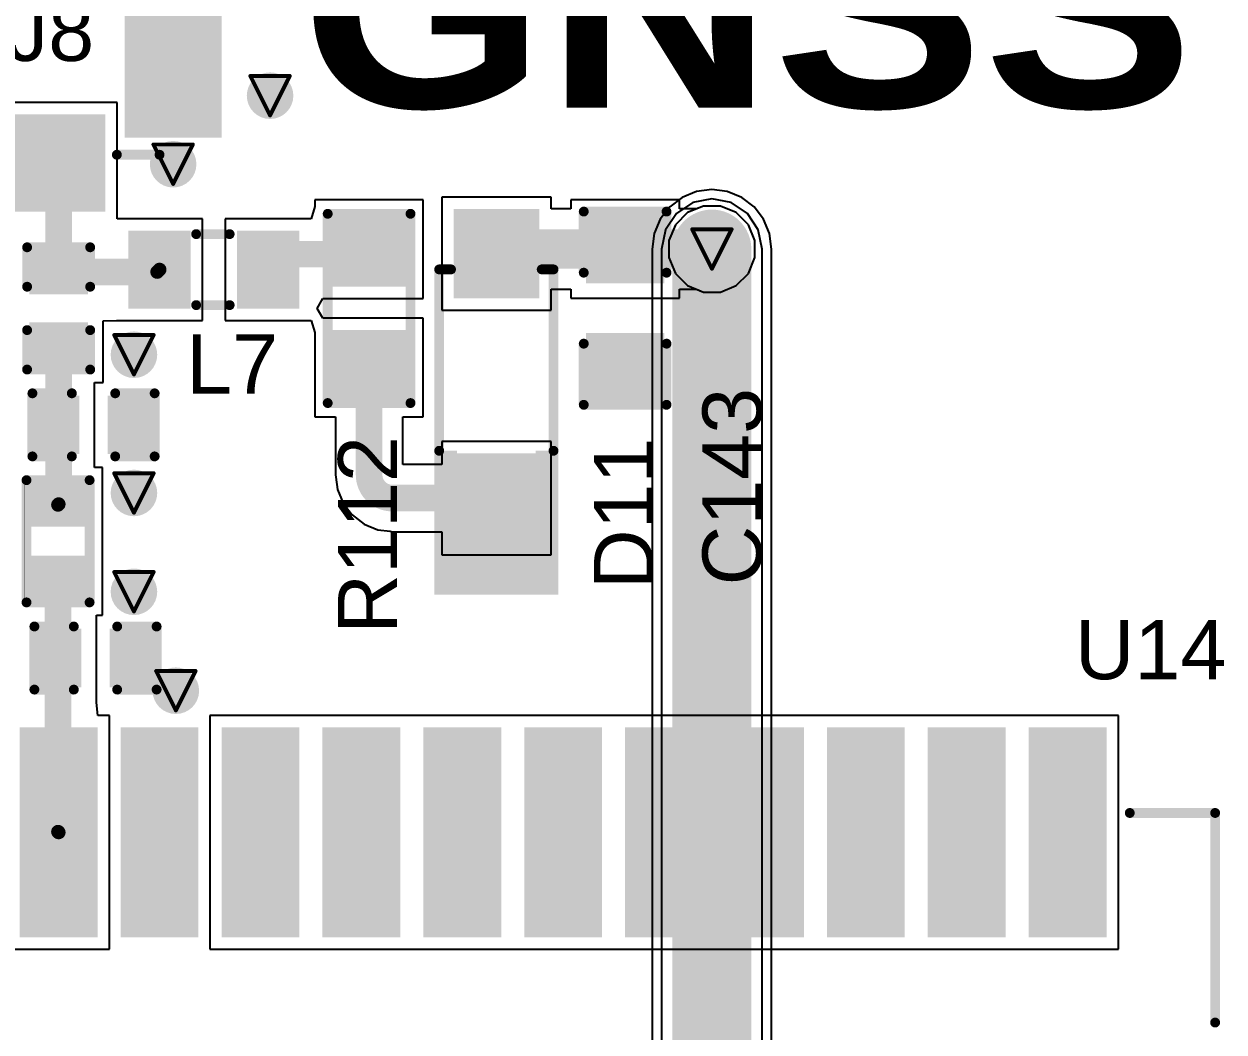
# Model space of a CAD drawing. Header units: inches. Extents: x 0 to 12.2, y 0 to 7.
# Drawn here: x 3.254 to 3.863, y 4.141 to 4.652 of the extents above; entities that cross this region are included whole.
import ezdxf

# ---------------------------------------------------------------- set-up
doc = ezdxf.new("R2010")
doc.units = ezdxf.units.IN
doc.header["$MEASUREMENT"] = 0
for name, color, linetype in [('Bottom Layer', 5, 'Continuous'), ('Drill Drawing', 1, 'Continuous'), ('Layer 1', 16, 'Continuous'), ('Layer 2', 76, 'Continuous'), ('Top Layer', 1, 'Continuous'), ('Top Overlay', 2, 'Continuous'), ('Top Paste', 8, 'Continuous'), ('Top Solder', 216, 'Continuous'), ('Via Holes', 16, 'Continuous')]:
    doc.layers.add(name, color=color, linetype=linetype)
doc.styles.add('Arial', font='', dxfattribs={"height": 0.2})
doc.styles.add('Arial Black_Bold', font='', dxfattribs={"height": 0.2})
doc.styles.get('Arial').set_extended_font_data('Arial')
doc.styles.get('Arial Black_Bold').set_extended_font_data('Arial Black', bold=True)

# ---------------------------------------------------------------- blocks, each defined once
blk = doc.blocks.new('EC21EFA_512_STD_17')
at = {"layer": 'Top Layer'}
for points in [[(0.57087, 0.0315), (0.66929, 0.0315), (0.66929, 0), (0.57087, 0)], [(0.57087, -0.01969), (0.66929, -0.01969), (0.66929, -0.05118), (0.57087, -0.05118)], [(0.57087, -0.07087), (0.66929, -0.07087), (0.66929, -0.10236), (0.57087, -0.10236)], [(0.57087, -0.12205), (0.66929, -0.12205), (0.66929, -0.15354), (0.57087, -0.15354)], [(0.57087, -0.17323), (0.66929, -0.17323), (0.66929, -0.20472), (0.57087, -0.20472)], [(0.57087, -0.22441), (0.66929, -0.22441), (0.66929, -0.25591), (0.57087, -0.25591)], [(0.57087, -0.27559), (0.66929, -0.27559), (0.66929, -0.30709), (0.57087, -0.30709)], [(0.57087, -0.32677), (0.66929, -0.32677), (0.66929, -0.35827), (0.57087, -0.35827)], [(0.57087, -0.37795), (0.66929, -0.37795), (0.66929, -0.40945), (0.57087, -0.40945)], [(0.57087, -0.42913), (0.66929, -0.42913), (0.66929, -0.46063), (0.57087, -0.46063)], [(0.57087, -0.48031), (0.66929, -0.48031), (0.66929, -0.51181), (0.57087, -0.51181)]]:
    blk.add_hatch(color=1, dxfattribs=at).paths.add_polyline_path(points)
at = {"layer": 'Top Solder'}
for points in [[(0.56687, 0.0355), (0.67329, 0.0355), (0.67329, -0.004), (0.56687, -0.004)], [(0.56687, -0.01569), (0.67329, -0.01569), (0.67329, -0.05518), (0.56687, -0.05518)], [(0.56687, -0.06687), (0.67329, -0.06687), (0.67329, -0.10636), (0.56687, -0.10636)], [(0.56687, -0.11805), (0.67329, -0.11805), (0.67329, -0.15754), (0.56687, -0.15754)], [(0.56687, -0.16923), (0.67329, -0.16923), (0.67329, -0.20872), (0.56687, -0.20872)], [(0.56687, -0.22041), (0.67329, -0.22041), (0.67329, -0.25991), (0.56687, -0.25991)], [(0.56687, -0.27159), (0.67329, -0.27159), (0.67329, -0.31109), (0.56687, -0.31109)], [(0.56687, -0.32277), (0.67329, -0.32277), (0.67329, -0.36227), (0.56687, -0.36227)], [(0.56687, -0.37395), (0.67329, -0.37395), (0.67329, -0.41345), (0.56687, -0.41345)], [(0.56687, -0.42513), (0.67329, -0.42513), (0.67329, -0.46463), (0.56687, -0.46463)], [(0.56687, -0.47631), (0.67329, -0.47631), (0.67329, -0.51581), (0.56687, -0.51581)]]:
    blk.add_hatch(color=216, dxfattribs=at).paths.add_polyline_path(points)
at = {"layer": 'Top Overlay'}
for points in [[(0.62992, -0.52756, 0.005, 0.005, 0), (0.62992, -0.57087, 0.005, 0.005, 0)], [(0.52362, -0.57087, 0.005, 0.005, 0), (0.62992, -0.57087, 0.005, 0.005, 0)]]:
    blk.add_lwpolyline(points, format="xyseb", dxfattribs=at)
for points in [[(0.62867, -0.52756, 0.0025, 0.0025, 1), (0.63117, -0.52756, 0.0025, 0.0025, 1)], [(0.52237, -0.57087, 0.0025, 0.0025, 1), (0.52487, -0.57087, 0.0025, 0.0025, 1)], [(0.62867, -0.57087, 0.0025, 0.0025, 1), (0.63117, -0.57087, 0.0025, 0.0025, 1)], [(0.62867, -0.57087, 0.0025, 0.0025, 1), (0.63117, -0.57087, 0.0025, 0.0025, 1)]]:
    blk.add_lwpolyline(points, format="xyseb", close=True, dxfattribs=at)
blk = doc.blocks.new('R___0402_56')
at = {"layer": 'Top Layer'}
for points in [[(-0.0275, -0.0125), (-0.0275, 0.0125), (-0.0095, 0.0125), (-0.0095, -0.0125)], [(0.0095, -0.0125), (0.0095, 0.0125), (0.0275, 0.0125), (0.0275, -0.0125)]]:
    blk.add_hatch(color=1, dxfattribs=at).paths.add_polyline_path(points)
at = {"layer": 'Top Paste'}
for points in [[(-0.0275, -0.0125), (-0.0275, 0.0125), (-0.0095, 0.0125), (-0.0095, -0.0125)], [(0.0095, -0.0125), (0.0095, 0.0125), (0.0275, 0.0125), (0.0275, -0.0125)]]:
    blk.add_hatch(color=8, dxfattribs=at).paths.add_polyline_path(points)
at = {"layer": 'Top Solder'}
for points in [[(-0.02967, -0.01467), (-0.02967, 0.01467), (-0.00733, 0.01467), (-0.00733, -0.01467)], [(0.00733, -0.01467), (0.00733, 0.01467), (0.02967, 0.01467), (0.02967, -0.01467)]]:
    blk.add_hatch(color=216, dxfattribs=at).paths.add_polyline_path(points)
at = {"layer": 'Top Overlay'}
for points in [[(-0.031, -0.016, 0.005, 0.005, 0), (-0.031, 0.016, 0.005, 0.005, 0)], [(0.031, 0.016, 0.005, 0.005, 0), (-0.031, 0.016, 0.005, 0.005, 0)], [(0.031, -0.016, 0.005, 0.005, 0), (0.031, 0.016, 0.005, 0.005, 0)], [(0.031, -0.016, 0.005, 0.005, 0), (-0.031, -0.016, 0.005, 0.005, 0)], [(0.032, -0.017, 0.000127, 0.000127, 0), (-0.032, -0.017, 0.000127, 0.000127, 0)]]:
    blk.add_lwpolyline(points, format="xyseb", dxfattribs=at)
for points in [[(-0.03225, 0.016, 0.0025, 0.0025, 1), (-0.02975, 0.016, 0.0025, 0.0025, 1)], [(-0.03225, 0.016, 0.0025, 0.0025, 1), (-0.02975, 0.016, 0.0025, 0.0025, 1)], [(0.02975, 0.016, 0.0025, 0.0025, 1), (0.03225, 0.016, 0.0025, 0.0025, 1)], [(0.02975, 0.016, 0.0025, 0.0025, 1), (0.03225, 0.016, 0.0025, 0.0025, 1)], [(-0.03225, -0.016, 0.0025, 0.0025, 1), (-0.02975, -0.016, 0.0025, 0.0025, 1)], [(-0.03225, -0.016, 0.0025, 0.0025, 1), (-0.02975, -0.016, 0.0025, 0.0025, 1)], [(-0.03203, -0.017, 0.0000635, 0.0000635, 1), (-0.03197, -0.017, 0.0000635, 0.0000635, 1)], [(0.02975, -0.016, 0.0025, 0.0025, 1), (0.03225, -0.016, 0.0025, 0.0025, 1)], [(0.02975, -0.016, 0.0025, 0.0025, 1), (0.03225, -0.016, 0.0025, 0.0025, 1)], [(0.03197, -0.017, 0.0000635, 0.0000635, 1), (0.03203, -0.017, 0.0000635, 0.0000635, 1)]]:
    blk.add_lwpolyline(points, format="xyseb", close=True, dxfattribs=at)
blk = doc.blocks.new('R___0603_57')
at = {"layer": 'Top Layer'}
for points in [[(-0.015, 0.0175), (-0.015, -0.0175), (-0.045, -0.0175), (-0.045, 0.0175)], [(0.045, 0.0175), (0.045, -0.0175), (0.015, -0.0175), (0.015, 0.0175)]]:
    blk.add_hatch(color=1, dxfattribs=at).paths.add_polyline_path(points)
at = {"layer": 'Top Paste'}
for points in [[(-0.015, 0.0175), (-0.015, -0.0175), (-0.045, -0.0175), (-0.045, 0.0175)], [(0.045, 0.0175), (0.045, -0.0175), (0.015, -0.0175), (0.015, 0.0175)]]:
    blk.add_hatch(color=8, dxfattribs=at).paths.add_polyline_path(points)
at = {"layer": 'Top Solder'}
for points in [[(-0.011, 0.0215), (-0.011, -0.0215), (-0.049, -0.0215), (-0.049, 0.0215)], [(0.049, 0.0215), (0.049, -0.0215), (0.011, -0.0215), (0.011, 0.0215)]]:
    blk.add_hatch(color=216, dxfattribs=at).paths.add_polyline_path(points)
at = {"layer": 'Top Overlay'}
for points in [[(-0.048, 0.021, 0.005, 0.005, 0), (-0.048, -0.021, 0.005, 0.005, 0)], [(-0.048, 0.021, 0.005, 0.005, 0), (0.048, 0.021, 0.005, 0.005, 0)], [(0.048, 0.021, 0.005, 0.005, 0), (0.048, -0.021, 0.005, 0.005, 0)], [(-0.048, -0.021, 0.005, 0.005, 0), (0.048, -0.021, 0.005, 0.005, 0)]]:
    blk.add_lwpolyline(points, format="xyseb", dxfattribs=at)
for points in [[(-0.04925, 0.021, 0.0025, 0.0025, 1), (-0.04675, 0.021, 0.0025, 0.0025, 1)], [(-0.04925, 0.021, 0.0025, 0.0025, 1), (-0.04675, 0.021, 0.0025, 0.0025, 1)], [(0.04675, 0.021, 0.0025, 0.0025, 1), (0.04925, 0.021, 0.0025, 0.0025, 1)], [(0.04675, 0.021, 0.0025, 0.0025, 1), (0.04925, 0.021, 0.0025, 0.0025, 1)], [(-0.04925, -0.021, 0.0025, 0.0025, 1), (-0.04675, -0.021, 0.0025, 0.0025, 1)], [(-0.04925, -0.021, 0.0025, 0.0025, 1), (-0.04675, -0.021, 0.0025, 0.0025, 1)], [(0.04675, -0.021, 0.0025, 0.0025, 1), (0.04925, -0.021, 0.0025, 0.0025, 1)], [(0.04675, -0.021, 0.0025, 0.0025, 1), (0.04925, -0.021, 0.0025, 0.0025, 1)]]:
    blk.add_lwpolyline(points, format="xyseb", close=True, dxfattribs=at)
blk = doc.blocks.new('IND_0603__1608_M_______182')
at = {"layer": 'Top Layer'}
for points in [[(-0.03937, 0.01575), (-0.01575, 0.01575), (-0.01575, -0.01575), (-0.03937, -0.01575)], [(0.01575, 0.01575), (0.03937, 0.01575), (0.03937, -0.01575), (0.01575, -0.01575)]]:
    blk.add_hatch(color=1, dxfattribs=at).paths.add_polyline_path(points)
at = {"layer": 'Top Paste'}
for points in [[(-0.03937, 0.01575), (-0.01575, 0.01575), (-0.01575, -0.01575), (-0.03937, -0.01575)], [(0.01575, 0.01575), (0.03937, 0.01575), (0.03937, -0.01575), (0.01575, -0.01575)]]:
    blk.add_hatch(color=8, dxfattribs=at).paths.add_polyline_path(points)
at = {"layer": 'Top Solder'}
for points in [[(-0.04337, 0.01975), (-0.01175, 0.01975), (-0.01175, -0.01975), (-0.04337, -0.01975)], [(0.01175, 0.01975), (0.04337, 0.01975), (0.04337, -0.01975), (0.01175, -0.01975)]]:
    blk.add_hatch(color=216, dxfattribs=at).paths.add_polyline_path(points)
at = {"layer": 'Top Overlay'}
for points in [[(0.009, 0.018, 0.005, 0.005, 0), (-0.008, 0.018, 0.005, 0.005, 0)], [(0.009, -0.018, 0.005, 0.005, 0), (-0.008, -0.018, 0.005, 0.005, 0)]]:
    blk.add_lwpolyline(points, format="xyseb", dxfattribs=at)
for points in [[(-0.00925, 0.018, 0.0025, 0.0025, 1), (-0.00675, 0.018, 0.0025, 0.0025, 1)], [(0.00775, 0.018, 0.0025, 0.0025, 1), (0.01025, 0.018, 0.0025, 0.0025, 1)], [(-0.00925, -0.018, 0.0025, 0.0025, 1), (-0.00675, -0.018, 0.0025, 0.0025, 1)], [(0.00775, -0.018, 0.0025, 0.0025, 1), (0.01025, -0.018, 0.0025, 0.0025, 1)]]:
    blk.add_lwpolyline(points, format="xyseb", close=True, dxfattribs=at)
blk = doc.blocks.new('U_FL_R_SMT_10__190')
at = {"layer": 'Top Layer'}
for points in [[(0.07333, 0.07874), (0.07333, 0.0374), (-0.01329, 0.0374), (-0.01329, 0.07874)], [(-0.05069, 0.01969), (-0.00935, 0.01969), (-0.00935, -0.01968), (-0.05069, -0.01968)], [(0.07333, -0.0374), (0.07333, -0.07874), (-0.01329, -0.07874), (-0.01329, -0.0374)]]:
    blk.add_hatch(color=1, dxfattribs=at).paths.add_polyline_path(points)
at = {"layer": 'Top Paste'}
for points in [[(0.07333, 0.07874), (0.07333, 0.0374), (-0.01329, 0.0374), (-0.01329, 0.07874)], [(-0.05069, 0.01969), (-0.00935, 0.01969), (-0.00935, -0.01968), (-0.05069, -0.01968)], [(0.07333, -0.0374), (0.07333, -0.07874), (-0.01329, -0.07874), (-0.01329, -0.0374)]]:
    blk.add_hatch(color=8, dxfattribs=at).paths.add_polyline_path(points)
at = {"layer": 'Top Solder'}
for points in [[(0.07733, 0.08274), (0.07733, 0.0334), (-0.01729, 0.0334), (-0.01729, 0.08274)], [(-0.05469, 0.02369), (-0.00535, 0.02369), (-0.00535, -0.02368), (-0.05469, -0.02368)], [(0.07733, -0.0334), (0.07733, -0.08274), (-0.01729, -0.08274), (-0.01729, -0.0334)]]:
    blk.add_hatch(color=216, dxfattribs=at).paths.add_polyline_path(points)
at = {"layer": 'Top Overlay'}
for points in [[(-0.02589, 0.05118, 0.005, 0.005, 0), (-0.02589, 0.02953, 0.005, 0.005, 0)], [(0.08593, 0.05118, 0.005, 0.005, 0), (0.08593, -0.05118, 0.005, 0.005, 0)], [(-0.02589, -0.02953, 0.005, 0.005, 0), (-0.02589, -0.05118, 0.005, 0.005, 0)]]:
    blk.add_lwpolyline(points, format="xyseb", dxfattribs=at)
for points in [[(-0.02714, 0.05118, 0.0025, 0.0025, 1), (-0.02464, 0.05118, 0.0025, 0.0025, 1)], [(0.08468, 0.05118, 0.0025, 0.0025, 1), (0.08718, 0.05118, 0.0025, 0.0025, 1)], [(-0.02714, 0.02953, 0.0025, 0.0025, 1), (-0.02464, 0.02953, 0.0025, 0.0025, 1)], [(-0.02714, -0.02953, 0.0025, 0.0025, 1), (-0.02464, -0.02953, 0.0025, 0.0025, 1)], [(-0.02714, -0.05118, 0.0025, 0.0025, 1), (-0.02464, -0.05118, 0.0025, 0.0025, 1)], [(0.08468, -0.05118, 0.0025, 0.0025, 1), (0.08718, -0.05118, 0.0025, 0.0025, 1)]]:
    blk.add_lwpolyline(points, format="xyseb", close=True, dxfattribs=at)
blk = doc.blocks.new('SOD_123_198')
at = {"layer": 'Top Layer'}
for points in [[(-0.04331, 0.01772), (-0.04331, -0.01772), (-0.08071, -0.01772), (-0.08071, 0.01772)], [(0.08071, 0.01772), (0.08071, -0.01772), (0.04331, -0.01772), (0.04331, 0.01772)]]:
    blk.add_hatch(color=1, dxfattribs=at).paths.add_polyline_path(points)
at = {"layer": 'Top Overlay'}
for points in [[(0.038, 0.02), (0.111, 0.02), (0.111, 0.0315), (0.038, 0.0315)], [(0.08345, -0.03099), (0.111, -0.03099), (0.111, 0.03101), (0.08345, 0.03101)], [(0.038, -0.03149), (0.111, -0.03149), (0.111, -0.02), (0.038, -0.02)]]:
    blk.add_hatch(color=2, dxfattribs=at).paths.add_polyline_path(points)
at = {"layer": 'Top Paste'}
for points in [[(-0.04331, 0.01772), (-0.04331, -0.01772), (-0.08071, -0.01772), (-0.08071, 0.01772)], [(0.08071, 0.01772), (0.08071, -0.01772), (0.04331, -0.01772), (0.04331, 0.01772)]]:
    blk.add_hatch(color=8, dxfattribs=at).paths.add_polyline_path(points)
at = {"layer": 'Top Solder'}
for points in [[(-0.03931, 0.02172), (-0.03931, -0.02172), (-0.08471, -0.02172), (-0.08471, 0.02172)], [(0.08471, 0.02172), (0.08471, -0.02172), (0.03931, -0.02172), (0.03931, 0.02172)]]:
    blk.add_hatch(color=216, dxfattribs=at).paths.add_polyline_path(points)
at = {"layer": 'Top Overlay'}
for points in [[(0.038, 0.029, 0.005, 0.005, 0), (-0.054, 0.029, 0.005, 0.005, 0)], [(-0.054, 0.023, 0.005, 0.005, 0), (-0.054, 0.029, 0.005, 0.005, 0)], [(-0.054, -0.029, 0.005, 0.005, 0), (-0.054, -0.023, 0.005, 0.005, 0)], [(0.038, -0.029, 0.005, 0.005, 0), (-0.054, -0.029, 0.005, 0.005, 0)]]:
    blk.add_lwpolyline(points, format="xyseb", dxfattribs=at)
for points in [[(-0.05525, 0.029, 0.0025, 0.0025, 1), (-0.05275, 0.029, 0.0025, 0.0025, 1)], [(-0.05525, 0.029, 0.0025, 0.0025, 1), (-0.05275, 0.029, 0.0025, 0.0025, 1)], [(0.03675, 0.029, 0.0025, 0.0025, 1), (0.03925, 0.029, 0.0025, 0.0025, 1)], [(-0.05525, 0.023, 0.0025, 0.0025, 1), (-0.05275, 0.023, 0.0025, 0.0025, 1)], [(-0.05525, -0.023, 0.0025, 0.0025, 1), (-0.05275, -0.023, 0.0025, 0.0025, 1)], [(-0.05525, -0.029, 0.0025, 0.0025, 1), (-0.05275, -0.029, 0.0025, 0.0025, 1)], [(-0.05525, -0.029, 0.0025, 0.0025, 1), (-0.05275, -0.029, 0.0025, 0.0025, 1)], [(0.03675, -0.029, 0.0025, 0.0025, 1), (0.03925, -0.029, 0.0025, 0.0025, 1)]]:
    blk.add_lwpolyline(points, format="xyseb", close=True, dxfattribs=at)
blk = doc.blocks.new('C___0402_210')
at = {"layer": 'Top Layer'}
for points in [[(-0.0275, -0.0125), (-0.0275, 0.0125), (-0.0095, 0.0125), (-0.0095, -0.0125)], [(0.0095, -0.0125), (0.0095, 0.0125), (0.0275, 0.0125), (0.0275, -0.0125)]]:
    blk.add_hatch(color=1, dxfattribs=at).paths.add_polyline_path(points)
at = {"layer": 'Top Paste'}
for points in [[(-0.0275, -0.0125), (-0.0275, 0.0125), (-0.0095, 0.0125), (-0.0095, -0.0125)], [(0.0095, -0.0125), (0.0095, 0.0125), (0.0275, 0.0125), (0.0275, -0.0125)]]:
    blk.add_hatch(color=8, dxfattribs=at).paths.add_polyline_path(points)
at = {"layer": 'Top Solder'}
for points in [[(-0.02986, -0.01486), (-0.02986, 0.01486), (-0.00714, 0.01486), (-0.00714, -0.01486)], [(0.00714, -0.01486), (0.00714, 0.01486), (0.02986, 0.01486), (0.02986, -0.01486)]]:
    blk.add_hatch(color=216, dxfattribs=at).paths.add_polyline_path(points)
at = {"layer": 'Top Overlay'}
for points in [[(-0.011, 0.016, 0.005, 0.005, 0), (-0.031, 0.016, 0.005, 0.005, 0)], [(-0.031, 0.016, 0.005, 0.005, 0), (-0.031, -0.016, 0.005, 0.005, 0)], [(0.031, 0.016, 0.005, 0.005, 0), (0.011, 0.016, 0.005, 0.005, 0)], [(0.031, 0.016, 0.005, 0.005, 0), (0.031, -0.016, 0.005, 0.005, 0)], [(-0.011, -0.016, 0.005, 0.005, 0), (-0.031, -0.016, 0.005, 0.005, 0)], [(0.031, -0.016, 0.005, 0.005, 0), (0.011, -0.016, 0.005, 0.005, 0)]]:
    blk.add_lwpolyline(points, format="xyseb", dxfattribs=at)
for points in [[(-0.03225, 0.016, 0.0025, 0.0025, 1), (-0.02975, 0.016, 0.0025, 0.0025, 1)], [(-0.03225, 0.016, 0.0025, 0.0025, 1), (-0.02975, 0.016, 0.0025, 0.0025, 1)], [(-0.01225, 0.016, 0.0025, 0.0025, 1), (-0.00975, 0.016, 0.0025, 0.0025, 1)], [(0.00975, 0.016, 0.0025, 0.0025, 1), (0.01225, 0.016, 0.0025, 0.0025, 1)], [(0.02975, 0.016, 0.0025, 0.0025, 1), (0.03225, 0.016, 0.0025, 0.0025, 1)], [(0.02975, 0.016, 0.0025, 0.0025, 1), (0.03225, 0.016, 0.0025, 0.0025, 1)], [(-0.03225, -0.016, 0.0025, 0.0025, 1), (-0.02975, -0.016, 0.0025, 0.0025, 1)], [(-0.03225, -0.016, 0.0025, 0.0025, 1), (-0.02975, -0.016, 0.0025, 0.0025, 1)], [(-0.01225, -0.016, 0.0025, 0.0025, 1), (-0.00975, -0.016, 0.0025, 0.0025, 1)], [(0.00975, -0.016, 0.0025, 0.0025, 1), (0.01225, -0.016, 0.0025, 0.0025, 1)], [(0.02975, -0.016, 0.0025, 0.0025, 1), (0.03225, -0.016, 0.0025, 0.0025, 1)], [(0.02975, -0.016, 0.0025, 0.0025, 1), (0.03225, -0.016, 0.0025, 0.0025, 1)]]:
    blk.add_lwpolyline(points, format="xyseb", close=True, dxfattribs=at)
blk = doc.blocks.new('C___0402_211')
at = {"layer": 'Top Layer'}
for points in [[(-0.0275, -0.0125), (-0.0275, 0.0125), (-0.0095, 0.0125), (-0.0095, -0.0125)], [(0.0095, -0.0125), (0.0095, 0.0125), (0.0275, 0.0125), (0.0275, -0.0125)]]:
    blk.add_hatch(color=1, dxfattribs=at).paths.add_polyline_path(points)
at = {"layer": 'Top Paste'}
for points in [[(-0.0275, -0.0125), (-0.0275, 0.0125), (-0.0095, 0.0125), (-0.0095, -0.0125)], [(0.0095, -0.0125), (0.0095, 0.0125), (0.0275, 0.0125), (0.0275, -0.0125)]]:
    blk.add_hatch(color=8, dxfattribs=at).paths.add_polyline_path(points)
at = {"layer": 'Top Solder'}
for points in [[(-0.02986, -0.01486), (-0.02986, 0.01486), (-0.00714, 0.01486), (-0.00714, -0.01486)], [(0.00714, -0.01486), (0.00714, 0.01486), (0.02986, 0.01486), (0.02986, -0.01486)]]:
    blk.add_hatch(color=216, dxfattribs=at).paths.add_polyline_path(points)
at = {"layer": 'Top Overlay'}
for points in [[(-0.011, 0.016, 0.005, 0.005, 0), (-0.031, 0.016, 0.005, 0.005, 0)], [(-0.031, 0.016, 0.005, 0.005, 0), (-0.031, -0.016, 0.005, 0.005, 0)], [(0.031, 0.016, 0.005, 0.005, 0), (0.011, 0.016, 0.005, 0.005, 0)], [(0.031, 0.016, 0.005, 0.005, 0), (0.031, -0.016, 0.005, 0.005, 0)], [(-0.011, -0.016, 0.005, 0.005, 0), (-0.031, -0.016, 0.005, 0.005, 0)], [(0.031, -0.016, 0.005, 0.005, 0), (0.011, -0.016, 0.005, 0.005, 0)]]:
    blk.add_lwpolyline(points, format="xyseb", dxfattribs=at)
for points in [[(-0.03225, 0.016, 0.0025, 0.0025, 1), (-0.02975, 0.016, 0.0025, 0.0025, 1)], [(-0.03225, 0.016, 0.0025, 0.0025, 1), (-0.02975, 0.016, 0.0025, 0.0025, 1)], [(-0.01225, 0.016, 0.0025, 0.0025, 1), (-0.00975, 0.016, 0.0025, 0.0025, 1)], [(0.00975, 0.016, 0.0025, 0.0025, 1), (0.01225, 0.016, 0.0025, 0.0025, 1)], [(0.02975, 0.016, 0.0025, 0.0025, 1), (0.03225, 0.016, 0.0025, 0.0025, 1)], [(0.02975, 0.016, 0.0025, 0.0025, 1), (0.03225, 0.016, 0.0025, 0.0025, 1)], [(-0.03225, -0.016, 0.0025, 0.0025, 1), (-0.02975, -0.016, 0.0025, 0.0025, 1)], [(-0.03225, -0.016, 0.0025, 0.0025, 1), (-0.02975, -0.016, 0.0025, 0.0025, 1)], [(-0.01225, -0.016, 0.0025, 0.0025, 1), (-0.00975, -0.016, 0.0025, 0.0025, 1)], [(0.00975, -0.016, 0.0025, 0.0025, 1), (0.01225, -0.016, 0.0025, 0.0025, 1)], [(0.02975, -0.016, 0.0025, 0.0025, 1), (0.03225, -0.016, 0.0025, 0.0025, 1)], [(0.02975, -0.016, 0.0025, 0.0025, 1), (0.03225, -0.016, 0.0025, 0.0025, 1)]]:
    blk.add_lwpolyline(points, format="xyseb", close=True, dxfattribs=at)
blk = doc.blocks.new('C___0402_212')
at = {"layer": 'Top Layer'}
for points in [[(-0.0275, -0.0125), (-0.0275, 0.0125), (-0.0095, 0.0125), (-0.0095, -0.0125)], [(0.0095, -0.0125), (0.0095, 0.0125), (0.0275, 0.0125), (0.0275, -0.0125)]]:
    blk.add_hatch(color=1, dxfattribs=at).paths.add_polyline_path(points)
at = {"layer": 'Top Paste'}
for points in [[(-0.0275, -0.0125), (-0.0275, 0.0125), (-0.0095, 0.0125), (-0.0095, -0.0125)], [(0.0095, -0.0125), (0.0095, 0.0125), (0.0275, 0.0125), (0.0275, -0.0125)]]:
    blk.add_hatch(color=8, dxfattribs=at).paths.add_polyline_path(points)
at = {"layer": 'Top Solder'}
for points in [[(-0.02986, -0.01486), (-0.02986, 0.01486), (-0.00714, 0.01486), (-0.00714, -0.01486)], [(0.00714, -0.01486), (0.00714, 0.01486), (0.02986, 0.01486), (0.02986, -0.01486)]]:
    blk.add_hatch(color=216, dxfattribs=at).paths.add_polyline_path(points)
at = {"layer": 'Top Overlay'}
for points in [[(-0.011, 0.016, 0.005, 0.005, 0), (-0.031, 0.016, 0.005, 0.005, 0)], [(-0.031, 0.016, 0.005, 0.005, 0), (-0.031, -0.016, 0.005, 0.005, 0)], [(0.011, 0.016, 0.005, 0.005, 0), (0.031, 0.016, 0.005, 0.005, 0)], [(0.031, 0.016, 0.005, 0.005, 0), (0.031, -0.016, 0.005, 0.005, 0)], [(-0.031, -0.016, 0.005, 0.005, 0), (-0.011, -0.016, 0.005, 0.005, 0)], [(0.011, -0.016, 0.005, 0.005, 0), (0.031, -0.016, 0.005, 0.005, 0)]]:
    blk.add_lwpolyline(points, format="xyseb", dxfattribs=at)
for points in [[(-0.03225, 0.016, 0.0025, 0.0025, 1), (-0.02975, 0.016, 0.0025, 0.0025, 1)], [(-0.03225, 0.016, 0.0025, 0.0025, 1), (-0.02975, 0.016, 0.0025, 0.0025, 1)], [(-0.01225, 0.016, 0.0025, 0.0025, 1), (-0.00975, 0.016, 0.0025, 0.0025, 1)], [(0.00975, 0.016, 0.0025, 0.0025, 1), (0.01225, 0.016, 0.0025, 0.0025, 1)], [(0.02975, 0.016, 0.0025, 0.0025, 1), (0.03225, 0.016, 0.0025, 0.0025, 1)], [(0.02975, 0.016, 0.0025, 0.0025, 1), (0.03225, 0.016, 0.0025, 0.0025, 1)], [(-0.03225, -0.016, 0.0025, 0.0025, 1), (-0.02975, -0.016, 0.0025, 0.0025, 1)], [(-0.03225, -0.016, 0.0025, 0.0025, 1), (-0.02975, -0.016, 0.0025, 0.0025, 1)], [(-0.01225, -0.016, 0.0025, 0.0025, 1), (-0.00975, -0.016, 0.0025, 0.0025, 1)], [(0.00975, -0.016, 0.0025, 0.0025, 1), (0.01225, -0.016, 0.0025, 0.0025, 1)], [(0.02975, -0.016, 0.0025, 0.0025, 1), (0.03225, -0.016, 0.0025, 0.0025, 1)], [(0.02975, -0.016, 0.0025, 0.0025, 1), (0.03225, -0.016, 0.0025, 0.0025, 1)]]:
    blk.add_lwpolyline(points, format="xyseb", close=True, dxfattribs=at)
blk = doc.blocks.new('C___0603_213')
at = {"layer": 'Top Layer'}
for points in [[(-0.015, 0.0175), (-0.015, -0.0175), (-0.045, -0.0175), (-0.045, 0.0175)], [(0.045, 0.0175), (0.045, -0.0175), (0.015, -0.0175), (0.015, 0.0175)]]:
    blk.add_hatch(color=1, dxfattribs=at).paths.add_polyline_path(points)
at = {"layer": 'Top Paste'}
for points in [[(-0.015, 0.0175), (-0.015, -0.0175), (-0.045, -0.0175), (-0.045, 0.0175)], [(0.045, 0.0175), (0.045, -0.0175), (0.015, -0.0175), (0.015, 0.0175)]]:
    blk.add_hatch(color=8, dxfattribs=at).paths.add_polyline_path(points)
at = {"layer": 'Top Solder'}
for points in [[(-0.01264, 0.01986), (-0.01264, -0.01986), (-0.04736, -0.01986), (-0.04736, 0.01986)], [(0.04736, 0.01986), (0.04736, -0.01986), (0.01264, -0.01986), (0.01264, 0.01986)]]:
    blk.add_hatch(color=216, dxfattribs=at).paths.add_polyline_path(points)
at = {"layer": 'Top Overlay'}
for points in [[(-0.049, 0.021, 0.005, 0.005, 0), (-0.049, -0.021, 0.005, 0.005, 0)], [(-0.049, 0.021, 0.005, 0.005, 0), (-0.018, 0.021, 0.005, 0.005, 0)], [(0.018, 0.021, 0.005, 0.005, 0), (0.049, 0.021, 0.005, 0.005, 0)], [(0.049, 0.021, 0.005, 0.005, 0), (0.049, -0.021, 0.005, 0.005, 0)], [(-0.049, -0.021, 0.005, 0.005, 0), (-0.018, -0.021, 0.005, 0.005, 0)], [(0.018, -0.021, 0.005, 0.005, 0), (0.049, -0.021, 0.005, 0.005, 0)]]:
    blk.add_lwpolyline(points, format="xyseb", dxfattribs=at)
for points in [[(-0.05025, 0.021, 0.0025, 0.0025, 1), (-0.04775, 0.021, 0.0025, 0.0025, 1)], [(-0.05025, 0.021, 0.0025, 0.0025, 1), (-0.04775, 0.021, 0.0025, 0.0025, 1)], [(-0.01925, 0.021, 0.0025, 0.0025, 1), (-0.01675, 0.021, 0.0025, 0.0025, 1)], [(0.01675, 0.021, 0.0025, 0.0025, 1), (0.01925, 0.021, 0.0025, 0.0025, 1)], [(0.04775, 0.021, 0.0025, 0.0025, 1), (0.05025, 0.021, 0.0025, 0.0025, 1)], [(0.04775, 0.021, 0.0025, 0.0025, 1), (0.05025, 0.021, 0.0025, 0.0025, 1)], [(-0.05025, -0.021, 0.0025, 0.0025, 1), (-0.04775, -0.021, 0.0025, 0.0025, 1)], [(-0.05025, -0.021, 0.0025, 0.0025, 1), (-0.04775, -0.021, 0.0025, 0.0025, 1)], [(-0.01925, -0.021, 0.0025, 0.0025, 1), (-0.01675, -0.021, 0.0025, 0.0025, 1)], [(0.01675, -0.021, 0.0025, 0.0025, 1), (0.01925, -0.021, 0.0025, 0.0025, 1)], [(0.04775, -0.021, 0.0025, 0.0025, 1), (0.05025, -0.021, 0.0025, 0.0025, 1)], [(0.04775, -0.021, 0.0025, 0.0025, 1), (0.05025, -0.021, 0.0025, 0.0025, 1)]]:
    blk.add_lwpolyline(points, format="xyseb", close=True, dxfattribs=at)

msp = doc.modelspace()

# ---------------------------------------------------------------- hatches: boundary and pattern name
at = {"layer": 'Bottom Layer'}
h = msp.add_hatch(color=5, dxfattribs=at)
edge = h.paths.add_edge_path()
edge.add_arc((3.37889, 4.61577), 0.01181, 0, 360)
h = msp.add_hatch(color=5, dxfattribs=at)
edge = h.paths.add_edge_path()
edge.add_arc((3.32972, 4.58101), 0.01181, 0, 360)
h = msp.add_hatch(color=5, dxfattribs=at)
edge = h.paths.add_edge_path()
edge.add_arc((3.603, 4.538), 0.01181, 0, 360)
h = msp.add_hatch(color=5, dxfattribs=at)
edge = h.paths.add_edge_path()
edge.add_arc((3.30984, 4.48439), 0.01181, 0, 360)
h = msp.add_hatch(color=5, dxfattribs=at)
edge = h.paths.add_edge_path()
edge.add_arc((3.30984, 4.41428), 0.01181, 0, 360)
h = msp.add_hatch(color=5, dxfattribs=at)
edge = h.paths.add_edge_path()
edge.add_arc((3.30984, 4.36416), 0.01181, 0, 360)
h = msp.add_hatch(color=5, dxfattribs=at)
edge = h.paths.add_edge_path()
edge.add_arc((3.33109, 4.31398), 0.01181, 0, 360)
at = {"layer": 'Layer 1'}
h = msp.add_hatch(color=16, dxfattribs=at)
edge = h.paths.add_edge_path()
edge.add_arc((3.37889, 4.61577), 0.01181, 0, 360)
h = msp.add_hatch(color=16, dxfattribs=at)
edge = h.paths.add_edge_path()
edge.add_arc((3.32972, 4.58101), 0.01181, 0, 360)
h = msp.add_hatch(color=16, dxfattribs=at)
edge = h.paths.add_edge_path()
edge.add_arc((3.603, 4.538), 0.01181, 0, 360)
h = msp.add_hatch(color=16, dxfattribs=at)
edge = h.paths.add_edge_path()
edge.add_arc((3.30984, 4.48439), 0.01181, 0, 360)
h = msp.add_hatch(color=16, dxfattribs=at)
edge = h.paths.add_edge_path()
edge.add_arc((3.30984, 4.41428), 0.01181, 0, 360)
h = msp.add_hatch(color=16, dxfattribs=at)
edge = h.paths.add_edge_path()
edge.add_arc((3.30984, 4.36416), 0.01181, 0, 360)
h = msp.add_hatch(color=16, dxfattribs=at)
edge = h.paths.add_edge_path()
edge.add_arc((3.33109, 4.31398), 0.01181, 0, 360)
at = {"layer": 'Layer 2'}
h = msp.add_hatch(color=76, dxfattribs=at)
edge = h.paths.add_edge_path()
edge.add_arc((3.37889, 4.61577), 0.01181, 0, 360)
h = msp.add_hatch(color=76, dxfattribs=at)
edge = h.paths.add_edge_path()
edge.add_arc((3.32972, 4.58101), 0.01181, 0, 360)
h = msp.add_hatch(color=76, dxfattribs=at)
edge = h.paths.add_edge_path()
edge.add_arc((3.603, 4.538), 0.01181, 0, 360)
h = msp.add_hatch(color=76, dxfattribs=at)
edge = h.paths.add_edge_path()
edge.add_arc((3.30984, 4.48439), 0.01181, 0, 360)
h = msp.add_hatch(color=76, dxfattribs=at)
edge = h.paths.add_edge_path()
edge.add_arc((3.30984, 4.41428), 0.01181, 0, 360)
h = msp.add_hatch(color=76, dxfattribs=at)
edge = h.paths.add_edge_path()
edge.add_arc((3.30984, 4.36416), 0.01181, 0, 360)
h = msp.add_hatch(color=76, dxfattribs=at)
edge = h.paths.add_edge_path()
edge.add_arc((3.33109, 4.31398), 0.01181, 0, 360)
at = {"layer": 'Top Layer'}
h = msp.add_hatch(color=1, dxfattribs=at)
edge = h.paths.add_edge_path()
edge.add_arc((3.37889, 4.61577), 0.01181, 0, 360)
h = msp.add_hatch(color=1, dxfattribs=at)
edge = h.paths.add_edge_path()
edge.add_arc((3.32972, 4.58101), 0.01181, 0, 360)
h = msp.add_hatch(color=1, dxfattribs=at)
edge = h.paths.add_edge_path()
edge.add_arc((3.603, 4.538), 0.01181, 0, 360)
h = msp.add_hatch(color=1, dxfattribs=at)
edge = h.paths.add_edge_path()
edge.add_arc((3.30984, 4.48439), 0.01181, 0, 360)
h = msp.add_hatch(color=1, dxfattribs=at)
edge = h.paths.add_edge_path()
edge.add_arc((3.30984, 4.41428), 0.01181, 0, 360)
h = msp.add_hatch(color=1, dxfattribs=at)
edge = h.paths.add_edge_path()
edge.add_arc((3.30984, 4.36416), 0.01181, 0, 360)
h = msp.add_hatch(color=1, dxfattribs=at)
edge = h.paths.add_edge_path()
edge.add_arc((3.33109, 4.31398), 0.01181, 0, 360)
at = {"layer": 'Via Holes'}
h = msp.add_hatch(color=7, dxfattribs=at)
edge = h.paths.add_edge_path()
edge.add_arc((3.37889, 4.61577), 0.00591, 0, 360)
h = msp.add_hatch(color=7, dxfattribs=at)
edge = h.paths.add_edge_path()
edge.add_arc((3.32972, 4.58101), 0.00591, 0, 360)
h = msp.add_hatch(color=7, dxfattribs=at)
edge = h.paths.add_edge_path()
edge.add_arc((3.603, 4.538), 0.00591, 0, 360)
h = msp.add_hatch(color=7, dxfattribs=at)
edge = h.paths.add_edge_path()
edge.add_arc((3.30984, 4.48439), 0.00591, 0, 360)
h = msp.add_hatch(color=7, dxfattribs=at)
edge = h.paths.add_edge_path()
edge.add_arc((3.30984, 4.41428), 0.00591, 0, 360)
h = msp.add_hatch(color=7, dxfattribs=at)
edge = h.paths.add_edge_path()
edge.add_arc((3.30984, 4.36416), 0.00591, 0, 360)
h = msp.add_hatch(color=7, dxfattribs=at)
edge = h.paths.add_edge_path()
edge.add_arc((3.33109, 4.31398), 0.00591, 0, 360)

# ---------------------------------------------------------------- linework, layer by layer
at = {"layer": 'Bottom Layer'}
for p, q in [((3.59325, 4.56155), (3.58498, 4.55602)), ((3.603, 4.56349), (3.59325, 4.56155)), ((3.61275, 4.56155), (3.603, 4.56349)), ((3.62102, 4.55602), (3.61275, 4.56155)), ((3.58498, 4.55602), (3.57945, 4.54775)), ((3.62655, 4.54775), (3.62102, 4.55602)), ((3.57945, 4.54775), (3.57751, 4.538)), ((3.62849, 4.538), (3.62655, 4.54775)), ((3.57751, 4.538), (3.57751, 4.063)), ((3.62849, 4.063), (3.62849, 4.538))]:
    msp.add_line(p, q, dxfattribs=at)
msp.add_lwpolyline([(3.603, 4.063, 0.03, 0.03, 0), (3.603, 4.538, 0.03, 0.03, 0)], format="xyseb", dxfattribs=at)
msp.add_lwpolyline([(3.5955, 4.538, 0.015, 0.015, 1), (3.6105, 4.538, 0.015, 0.015, 1)], format="xyseb", close=True, dxfattribs=at)
at = {"layer": 'Drill Drawing'}
for points in [[(3.36889, 4.62577, 0.002, 0.002, 0), (3.38889, 4.62577, 0.002, 0.002, 0)], [(3.36889, 4.62577, 0.002, 0.002, 0), (3.37889, 4.60577, 0.002, 0.002, 0)], [(3.37889, 4.60577, 0.002, 0.002, 0), (3.38889, 4.62577, 0.002, 0.002, 0)], [(3.31972, 4.59101, 0.002, 0.002, 0), (3.33972, 4.59101, 0.002, 0.002, 0)], [(3.31972, 4.59101, 0.002, 0.002, 0), (3.32972, 4.57101, 0.002, 0.002, 0)], [(3.32972, 4.57101, 0.002, 0.002, 0), (3.33972, 4.59101, 0.002, 0.002, 0)], [(3.593, 4.548, 0.002, 0.002, 0), (3.613, 4.548, 0.002, 0.002, 0)], [(3.593, 4.548, 0.002, 0.002, 0), (3.603, 4.528, 0.002, 0.002, 0)], [(3.603, 4.528, 0.002, 0.002, 0), (3.613, 4.548, 0.002, 0.002, 0)], [(3.29984, 4.49439, 0.002, 0.002, 0), (3.31984, 4.49439, 0.002, 0.002, 0)], [(3.29984, 4.49439, 0.002, 0.002, 0), (3.30984, 4.47439, 0.002, 0.002, 0)], [(3.30984, 4.47439, 0.002, 0.002, 0), (3.31984, 4.49439, 0.002, 0.002, 0)], [(3.29984, 4.42428, 0.002, 0.002, 0), (3.31984, 4.42428, 0.002, 0.002, 0)], [(3.29984, 4.42428, 0.002, 0.002, 0), (3.30984, 4.40428, 0.002, 0.002, 0)], [(3.30984, 4.40428, 0.002, 0.002, 0), (3.31984, 4.42428, 0.002, 0.002, 0)], [(3.29984, 4.37416, 0.002, 0.002, 0), (3.31984, 4.37416, 0.002, 0.002, 0)], [(3.29984, 4.37416, 0.002, 0.002, 0), (3.30984, 4.35416, 0.002, 0.002, 0)], [(3.30984, 4.35416, 0.002, 0.002, 0), (3.31984, 4.37416, 0.002, 0.002, 0)], [(3.32109, 4.32398, 0.002, 0.002, 0), (3.34109, 4.32398, 0.002, 0.002, 0)], [(3.32109, 4.32398, 0.002, 0.002, 0), (3.33109, 4.30398, 0.002, 0.002, 0)], [(3.33109, 4.30398, 0.002, 0.002, 0), (3.34109, 4.32398, 0.002, 0.002, 0)]]:
    msp.add_lwpolyline(points, format="xyseb", dxfattribs=at)
for points in [[(3.36839, 4.62577, 0.001, 0.001, 1), (3.36939, 4.62577, 0.001, 0.001, 1)], [(3.36839, 4.62577, 0.001, 0.001, 1), (3.36939, 4.62577, 0.001, 0.001, 1)], [(3.38839, 4.62577, 0.001, 0.001, 1), (3.38939, 4.62577, 0.001, 0.001, 1)], [(3.38839, 4.62577, 0.001, 0.001, 1), (3.38939, 4.62577, 0.001, 0.001, 1)], [(3.37839, 4.60577, 0.001, 0.001, 1), (3.37939, 4.60577, 0.001, 0.001, 1)], [(3.37839, 4.60577, 0.001, 0.001, 1), (3.37939, 4.60577, 0.001, 0.001, 1)], [(3.31922, 4.59101, 0.001, 0.001, 1), (3.32022, 4.59101, 0.001, 0.001, 1)], [(3.31922, 4.59101, 0.001, 0.001, 1), (3.32022, 4.59101, 0.001, 0.001, 1)], [(3.33922, 4.59101, 0.001, 0.001, 1), (3.34022, 4.59101, 0.001, 0.001, 1)], [(3.33922, 4.59101, 0.001, 0.001, 1), (3.34022, 4.59101, 0.001, 0.001, 1)], [(3.32922, 4.57101, 0.001, 0.001, 1), (3.33022, 4.57101, 0.001, 0.001, 1)], [(3.32922, 4.57101, 0.001, 0.001, 1), (3.33022, 4.57101, 0.001, 0.001, 1)], [(3.5925, 4.548, 0.001, 0.001, 1), (3.5935, 4.548, 0.001, 0.001, 1)], [(3.5925, 4.548, 0.001, 0.001, 1), (3.5935, 4.548, 0.001, 0.001, 1)], [(3.6125, 4.548, 0.001, 0.001, 1), (3.6135, 4.548, 0.001, 0.001, 1)], [(3.6125, 4.548, 0.001, 0.001, 1), (3.6135, 4.548, 0.001, 0.001, 1)], [(3.6025, 4.528, 0.001, 0.001, 1), (3.6035, 4.528, 0.001, 0.001, 1)], [(3.6025, 4.528, 0.001, 0.001, 1), (3.6035, 4.528, 0.001, 0.001, 1)], [(3.29934, 4.49439, 0.001, 0.001, 1), (3.30034, 4.49439, 0.001, 0.001, 1)], [(3.29934, 4.49439, 0.001, 0.001, 1), (3.30034, 4.49439, 0.001, 0.001, 1)], [(3.31934, 4.49439, 0.001, 0.001, 1), (3.32034, 4.49439, 0.001, 0.001, 1)], [(3.31934, 4.49439, 0.001, 0.001, 1), (3.32034, 4.49439, 0.001, 0.001, 1)], [(3.30934, 4.47439, 0.001, 0.001, 1), (3.31034, 4.47439, 0.001, 0.001, 1)], [(3.30934, 4.47439, 0.001, 0.001, 1), (3.31034, 4.47439, 0.001, 0.001, 1)], [(3.29934, 4.42428, 0.001, 0.001, 1), (3.30034, 4.42428, 0.001, 0.001, 1)], [(3.29934, 4.42428, 0.001, 0.001, 1), (3.30034, 4.42428, 0.001, 0.001, 1)], [(3.31934, 4.42428, 0.001, 0.001, 1), (3.32034, 4.42428, 0.001, 0.001, 1)], [(3.31934, 4.42428, 0.001, 0.001, 1), (3.32034, 4.42428, 0.001, 0.001, 1)], [(3.30934, 4.40428, 0.001, 0.001, 1), (3.31034, 4.40428, 0.001, 0.001, 1)], [(3.30934, 4.40428, 0.001, 0.001, 1), (3.31034, 4.40428, 0.001, 0.001, 1)], [(3.29934, 4.37416, 0.001, 0.001, 1), (3.30034, 4.37416, 0.001, 0.001, 1)], [(3.29934, 4.37416, 0.001, 0.001, 1), (3.30034, 4.37416, 0.001, 0.001, 1)], [(3.31934, 4.37416, 0.001, 0.001, 1), (3.32034, 4.37416, 0.001, 0.001, 1)], [(3.31934, 4.37416, 0.001, 0.001, 1), (3.32034, 4.37416, 0.001, 0.001, 1)], [(3.30934, 4.35416, 0.001, 0.001, 1), (3.31034, 4.35416, 0.001, 0.001, 1)], [(3.30934, 4.35416, 0.001, 0.001, 1), (3.31034, 4.35416, 0.001, 0.001, 1)], [(3.32059, 4.32398, 0.001, 0.001, 1), (3.32159, 4.32398, 0.001, 0.001, 1)], [(3.32059, 4.32398, 0.001, 0.001, 1), (3.32159, 4.32398, 0.001, 0.001, 1)], [(3.34059, 4.32398, 0.001, 0.001, 1), (3.34159, 4.32398, 0.001, 0.001, 1)], [(3.34059, 4.32398, 0.001, 0.001, 1), (3.34159, 4.32398, 0.001, 0.001, 1)], [(3.33059, 4.30398, 0.001, 0.001, 1), (3.33159, 4.30398, 0.001, 0.001, 1)], [(3.33059, 4.30398, 0.001, 0.001, 1), (3.33159, 4.30398, 0.001, 0.001, 1)]]:
    msp.add_lwpolyline(points, format="xyseb", close=True, dxfattribs=at)
at = {"layer": 'Layer 1'}
for p, q in [((3.59866, 4.55981), (3.59065, 4.55649)), ((3.60734, 4.55981), (3.59866, 4.55981)), ((3.61535, 4.55649), (3.60734, 4.55981)), ((3.59065, 4.55649), (3.58451, 4.55035)), ((3.62149, 4.55035), (3.61535, 4.55649)), ((3.58451, 4.55035), (3.58119, 4.54234)), ((3.62481, 4.54234), (3.62149, 4.55035)), ((3.58119, 4.54234), (3.58119, 4.53366)), ((3.62481, 4.53366), (3.62481, 4.54234)), ((3.58119, 4.53366), (3.58451, 4.52565)), ((3.62149, 4.52565), (3.62481, 4.53366)), ((3.58451, 4.52565), (3.59065, 4.51951)), ((3.61535, 4.51951), (3.62149, 4.52565)), ((3.59065, 4.51951), (3.59866, 4.51619)), ((3.60734, 4.51619), (3.61535, 4.51951)), ((3.59866, 4.51619), (3.60734, 4.51619))]:
    msp.add_line(p, q, dxfattribs=at)
at = {"layer": 'Layer 2'}
for p, q in [((3.59517, 4.56723), (3.58787, 4.56421)), ((3.603, 4.56826), (3.59517, 4.56723)), ((3.61083, 4.56723), (3.603, 4.56826)), ((3.61813, 4.56421), (3.61083, 4.56723)), ((3.5816, 4.5594), (3.5768, 4.55313)), ((3.58787, 4.56421), (3.5816, 4.5594)), ((3.6244, 4.5594), (3.61813, 4.56421)), ((3.6292, 4.55313), (3.6244, 4.5594)), ((3.5768, 4.55313), (3.57377, 4.54583)), ((3.63223, 4.54583), (3.6292, 4.55313)), ((3.57377, 4.54583), (3.57274, 4.538)), ((3.63326, 4.538), (3.63223, 4.54583)), ((3.57274, 4.538), (3.57274, 3.583)), ((3.63326, 3.583), (3.63326, 4.538))]:
    msp.add_line(p, q, dxfattribs=at)
msp.add_lwpolyline([(3.603, 3.583, 0.04, 0.04, 0), (3.603, 4.538, 0.04, 0.04, 0)], format="xyseb", dxfattribs=at)
msp.add_lwpolyline([(3.593, 4.538, 0.02, 0.02, 1), (3.613, 4.538, 0.02, 0.02, 1)], format="xyseb", close=True, dxfattribs=at)
at = {"layer": 'Top Layer'}
for p, q in [((3.30134, 4.61236), (3.24197, 4.61236)), ((3.30134, 4.55331), (3.30134, 4.61236)), ((3.40163, 4.55953), (3.39976, 4.55331)), ((3.45663, 4.56288), (3.40163, 4.56288)), ((3.40163, 4.56288), (3.40163, 4.55953)), ((3.45663, 4.51288), (3.45663, 4.56288)), ((3.5214, 4.56437), (3.46597, 4.56437)), ((3.46597, 4.56437), (3.46597, 4.50697)), ((3.5214, 4.55839), (3.5214, 4.56437)), ((3.5865, 4.563), (3.5315, 4.563)), ((3.5315, 4.563), (3.5315, 4.55839)), ((3.5865, 4.55839), (3.5865, 4.563)), ((3.59866, 4.55981), (3.59524, 4.55839)), ((3.60734, 4.55981), (3.59866, 4.55981)), ((3.61535, 4.55649), (3.60734, 4.55981)), ((3.34464, 4.55331), (3.30134, 4.55331)), ((3.34464, 4.50181), (3.34464, 4.55331)), ((3.39976, 4.55331), (3.35614, 4.55331)), ((3.35614, 4.55331), (3.35614, 4.50181)), ((3.5315, 4.55839), (3.5214, 4.55839)), ((3.59524, 4.55839), (3.5865, 4.55839)), ((3.62149, 4.55035), (3.61535, 4.55649)), ((3.62481, 4.54234), (3.62149, 4.55035)), ((3.62481, 4.53366), (3.62481, 4.54234)), ((3.62149, 4.52565), (3.62481, 4.53366)), ((3.61535, 4.51951), (3.62149, 4.52565)), ((3.5214, 4.50697), (3.5214, 4.51761)), ((3.5214, 4.51761), (3.5315, 4.51761)), ((3.5315, 4.51761), (3.5315, 4.513)), ((3.5865, 4.513), (3.5865, 4.51761)), ((3.5865, 4.51761), (3.59524, 4.51761)), ((3.59524, 4.51761), (3.59866, 4.51619)), ((3.60734, 4.51619), (3.61535, 4.51951)), ((3.40273, 4.50788), (3.40562, 4.51288)), ((3.40562, 4.51288), (3.45663, 4.51288)), ((3.5315, 4.513), (3.5865, 4.513)), ((3.59866, 4.51619), (3.60734, 4.51619)), ((3.40562, 4.50288), (3.40273, 4.50788)), ((3.46597, 4.50697), (3.5214, 4.50697)), ((3.29415, 4.5015), (3.30102, 4.50181)), ((3.29415, 4.47038), (3.29415, 4.5015)), ((3.30102, 4.50181), (3.30102, 4.50181)), ((3.30102, 4.50181), (3.34464, 4.50181)), ((3.35614, 4.50181), (3.39463, 4.50181)), ((3.39463, 4.50181), (3.39976, 4.50181)), ((3.39976, 4.50181), (3.40163, 4.49559)), ((3.40676, 4.50288), (3.40562, 4.50288)), ((3.45663, 4.50288), (3.40676, 4.50288)), ((3.45663, 4.45288), (3.45663, 4.50288)), ((3.40163, 4.49559), (3.40163, 4.45288)), ((3.28984, 4.42727), (3.28984, 4.47038)), ((3.28984, 4.47038), (3.29415, 4.47038)), ((3.40163, 4.45288), (3.41205, 4.45288)), ((3.41205, 4.45288), (3.41205, 4.42347)), ((3.44621, 4.42874), (3.44621, 4.45288)), ((3.44621, 4.45288), (3.45663, 4.45288)), ((3.5214, 4.44036), (3.46597, 4.44036)), ((3.46597, 4.44036), (3.46597, 4.42874)), ((3.5214, 4.38296), (3.5214, 4.44036)), ((3.29384, 4.42727), (3.28984, 4.42727)), ((3.29384, 4.39027), (3.29384, 4.42727)), ((3.46597, 4.42874), (3.44621, 4.42874)), ((3.41205, 4.42347), (3.4123, 4.42225)), ((3.4123, 4.42225), (3.41312, 4.41601)), ((3.41312, 4.41601), (3.416, 4.40906)), ((3.416, 4.40906), (3.42057, 4.4031)), ((3.42057, 4.4031), (3.42654, 4.39852)), ((3.42654, 4.39852), (3.43349, 4.39564)), ((3.43349, 4.39564), (3.43973, 4.39482)), ((3.43973, 4.39482), (3.44094, 4.39458)), ((3.29384, 4.35227), (3.29384, 4.39027)), ((3.29384, 4.39027), (3.29384, 4.39027)), ((3.44094, 4.39458), (3.46597, 4.39458)), ((3.46597, 4.39458), (3.46597, 4.38296)), ((3.46597, 4.38296), (3.5214, 4.38296)), ((3.29084, 4.30805), (3.29084, 4.35227)), ((3.29084, 4.35227), (3.29384, 4.35227)), ((3.29153, 4.30134), (3.29084, 4.30805)), ((3.29084, 4.30805), (3.29084, 4.30805)), ((3.2974, 4.30134), (3.29153, 4.30134)), ((3.2974, 4.18292), (3.2974, 4.30134)), ((3.80921, 4.30134), (3.34827, 4.30134)), ((3.34827, 4.30134), (3.34827, 4.18292)), ((3.80921, 4.18292), (3.80921, 4.30134)), ((3.14354, 4.18292), (3.2974, 4.18292)), ((3.34827, 4.18292), (3.80921, 4.18292))]:
    msp.add_line(p, q, dxfattribs=at)
for points in [[(3.27165, 4.52638, 0.0135, 0.0135, 0), (3.27165, 4.58169, 0.0135, 0.0135, 0)], [(3.49368, 4.53567, 0.02, 0.02, 0), (3.49601, 4.538, 0.02, 0.02, 0)], [(3.49601, 4.538, 0.02, 0.02, 0), (3.559, 4.538, 0.02, 0.02, 0)], [(3.559, 4.538, 0.02, 0.02, 0), (3.603, 4.538, 0.02, 0.02, 0)], [(3.37795, 4.52756, 0.0135, 0.0135, 0), (3.38579, 4.5354, 0.0135, 0.0135, 0)], [(3.38579, 4.5354, 0.0135, 0.0135, 0), (3.42666, 4.5354, 0.0135, 0.0135, 0)], [(3.42666, 4.5354, 0.0135, 0.0135, 0), (3.42913, 4.53788, 0.0135, 0.0135, 0)], [(3.27165, 4.52638, 0.0135, 0.0135, 0), (3.32165, 4.52638, 0.0135, 0.0135, 0)], [(3.32165, 4.52638, 0.007, 0.007, 0), (3.32283, 4.52756, 0.007, 0.007, 0)], [(3.27165, 4.40858, 0.0135, 0.0135, 0), (3.27165, 4.48938, 0.0135, 0.0135, 0)], [(3.42913, 4.42347, 0.0135, 0.0135, 0), (3.42913, 4.47788, 0.0135, 0.0135, 0)], [(3.44094, 4.41166, 0.0135, 0.0135, -0.414214), (3.42913, 4.42347, 0.0135, 0.0135, 0)], [(3.44094, 4.41166, 0.0135, 0.0135, 0), (3.49368, 4.41166, 0.0135, 0.0135, 0)], [(3.27134, 4.40827, 0.007, 0.007, 0), (3.27165, 4.40858, 0.007, 0.007, 0)], [(3.27134, 4.24244, 0.0135, 0.0135, 0), (3.27134, 4.37127, 0.0135, 0.0135, 0)], [(3.27134, 4.24244, 0.007, 0.007, 0), (3.27165, 4.24213, 0.007, 0.007, 0)]]:
    msp.add_lwpolyline(points, format="xyseb", dxfattribs=at)
for points in [[(3.26828, 4.58169, 0.00675, 0.00675, 1), (3.27503, 4.58169, 0.00675, 0.00675, 1)], [(3.49101, 4.538, 0.01, 0.01, 1), (3.50101, 4.538, 0.01, 0.01, 1)], [(3.49101, 4.538, 0.01, 0.01, 1), (3.50101, 4.538, 0.01, 0.01, 1)], [(3.554, 4.538, 0.01, 0.01, 1), (3.564, 4.538, 0.01, 0.01, 1)], [(3.554, 4.538, 0.01, 0.01, 1), (3.564, 4.538, 0.01, 0.01, 1)], [(3.598, 4.538, 0.01, 0.01, 1), (3.608, 4.538, 0.01, 0.01, 1)], [(3.38242, 4.5354, 0.00675, 0.00675, 1), (3.38917, 4.5354, 0.00675, 0.00675, 1)], [(3.38242, 4.5354, 0.00675, 0.00675, 1), (3.38917, 4.5354, 0.00675, 0.00675, 1)], [(3.42328, 4.5354, 0.00675, 0.00675, 1), (3.43003, 4.5354, 0.00675, 0.00675, 1)], [(3.42328, 4.5354, 0.00675, 0.00675, 1), (3.43003, 4.5354, 0.00675, 0.00675, 1)], [(3.42576, 4.53788, 0.00675, 0.00675, 1), (3.43251, 4.53788, 0.00675, 0.00675, 1)], [(3.48868, 4.53567, 0.01, 0.01, 1), (3.49868, 4.53567, 0.01, 0.01, 1)], [(3.26828, 4.52638, 0.00675, 0.00675, 1), (3.27503, 4.52638, 0.00675, 0.00675, 1)], [(3.26828, 4.52638, 0.00675, 0.00675, 1), (3.27503, 4.52638, 0.00675, 0.00675, 1)], [(3.31827, 4.52638, 0.00675, 0.00675, 1), (3.32502, 4.52638, 0.00675, 0.00675, 1)], [(3.3199, 4.52638, 0.0035, 0.0035, 1), (3.3234, 4.52638, 0.0035, 0.0035, 1)], [(3.32108, 4.52756, 0.0035, 0.0035, 1), (3.32458, 4.52756, 0.0035, 0.0035, 1)], [(3.37458, 4.52756, 0.00675, 0.00675, 1), (3.38133, 4.52756, 0.00675, 0.00675, 1)], [(3.26828, 4.48938, 0.00675, 0.00675, 1), (3.27503, 4.48938, 0.00675, 0.00675, 1)], [(3.42576, 4.47788, 0.00675, 0.00675, 1), (3.43251, 4.47788, 0.00675, 0.00675, 1)], [(3.42576, 4.42347, 0.00675, 0.00675, 1), (3.43251, 4.42347, 0.00675, 0.00675, 1)], [(3.42576, 4.42347, 0.00675, 0.00675, 1), (3.43251, 4.42347, 0.00675, 0.00675, 1)], [(3.26828, 4.40858, 0.00675, 0.00675, 1), (3.27503, 4.40858, 0.00675, 0.00675, 1)], [(3.43757, 4.41166, 0.00675, 0.00675, 1), (3.44432, 4.41166, 0.00675, 0.00675, 1)], [(3.43757, 4.41166, 0.00675, 0.00675, 1), (3.44432, 4.41166, 0.00675, 0.00675, 1)], [(3.49031, 4.41166, 0.00675, 0.00675, 1), (3.49706, 4.41166, 0.00675, 0.00675, 1)], [(3.26959, 4.40827, 0.0035, 0.0035, 1), (3.27309, 4.40827, 0.0035, 0.0035, 1)], [(3.2699, 4.40858, 0.0035, 0.0035, 1), (3.2734, 4.40858, 0.0035, 0.0035, 1)], [(3.26796, 4.37127, 0.00675, 0.00675, 1), (3.27471, 4.37127, 0.00675, 0.00675, 1)], [(3.26796, 4.24244, 0.00675, 0.00675, 1), (3.27471, 4.24244, 0.00675, 0.00675, 1)], [(3.26959, 4.24244, 0.0035, 0.0035, 1), (3.27309, 4.24244, 0.0035, 0.0035, 1)], [(3.2699, 4.24213, 0.0035, 0.0035, 1), (3.2734, 4.24213, 0.0035, 0.0035, 1)]]:
    msp.add_lwpolyline(points, format="xyseb", close=True, dxfattribs=at)

# ---------------------------------------------------------------- block references
for name, p, rotation in [('U_FL_R_SMT_10__190', (3.27165, 4.61171), 90), ('C___0603_213', (3.559, 4.508), 90), ('R___0603_57', (3.42913, 4.50788), 90), ('SOD_123_198', (3.49368, 4.47367), 270), ('IND_0603__1608_M_______182', (3.35039, 4.52756), 180), ('C___0402_212', (3.27165, 4.50788), 90), ('C___0402_211', (3.28934, 4.44882), 180), ('R___0402_56', (3.27134, 4.38977), 270), ('C___0402_210', (3.29034, 4.33055), 180), ('EC21EFA_512_STD_17', (3.2874, 3.62205), 90)]:
    msp.add_blockref(name, p, dxfattribs=dict(rotation=rotation))

# ---------------------------------------------------------------- texts
at = {"layer": 'Top Overlay'}
for s, height, rotation, style, p in [('GNSS', 0.1, 360, 'Arial Black_Bold', (3.39429, 4.60966)), ('C143', 0.03, 90, 'Arial', (3.62822, 4.3674)), ('R112', 0.03, 90, 'Arial', (3.44335, 4.34293)), ('D11', 0.03, 90, 'Arial', (3.5732, 4.36552))]:
    msp.add_text(s, height=height, rotation=rotation, dxfattribs=dict(at, style=style)).set_placement(p)
at = {"layer": 'Top Overlay', "style": 'Arial'}
for s, p in [('J8', (3.24541, 4.6334)), ('L7', (3.33638, 4.46471)), ('U14', (3.78712, 4.31979))]:
    msp.add_text(s, height=0.03, dxfattribs=at).set_placement(p)

doc.saveas('drawing.dxf')
